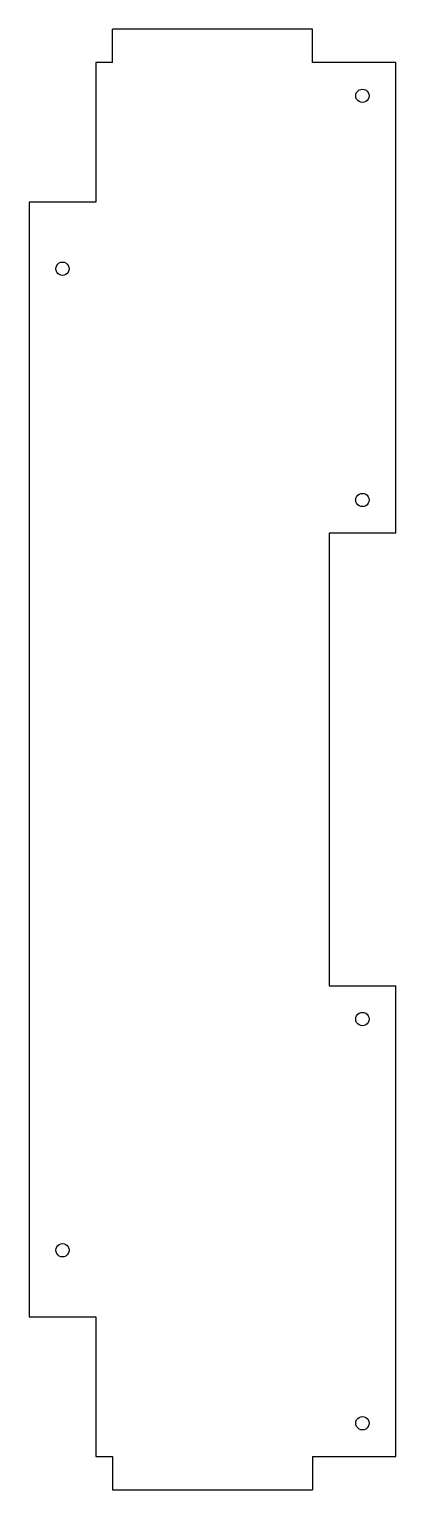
# Model space of a CAD drawing. Header units: metres. Extents: x 6512 to 6622, y 2933 to 3372.
import ezdxf

# ---------------------------------------------------------------- set-up
doc = ezdxf.new("R2010")
doc.units = ezdxf.units.M

msp = doc.modelspace()

# ---------------------------------------------------------------- linework, layer by layer
at = {"layer": 'GROUP0'}
for p, q in [((6597.28, 3372.13, 0), (6537.28, 3372.13, 0)), ((6537.28, 3362.13, 0), (6537.28, 3372.13, 0)), ((6597.28, 3362.13, 0), (6597.28, 3372.13, 0)), ((6537.28, 3362.13, 0), (6532.28, 3362.13, 0)), ((6532.28, 3362.13, 0), (6532.28, 3320.13, 0)), ((6622.28, 3362.13, 0), (6597.28, 3362.13, 0)), ((6622.28, 3220.63, 0), (6622.28, 3362.13, 0)), ((6611.28, 3353.87, 0), (6611.76, 3354.06, 0)), ((6611.76, 3354.06, 0), (6612.28, 3354.13, 0)), ((6612.28, 3354.13, 0), (6612.8, 3354.06, 0)), ((6612.8, 3354.06, 0), (6613.28, 3353.87, 0)), ((6610.28, 3352.13, 0), (6610.35, 3352.65, 0)), ((6610.35, 3351.62, 0), (6610.28, 3352.13, 0)), ((6610.35, 3352.65, 0), (6610.55, 3353.13, 0)), ((6610.55, 3351.13, 0), (6610.35, 3351.62, 0)), ((6610.55, 3353.13, 0), (6610.87, 3353.55, 0)), ((6610.87, 3350.72, 0), (6610.55, 3351.13, 0)), ((6610.87, 3353.55, 0), (6611.28, 3353.87, 0)), ((6611.28, 3350.4, 0), (6610.87, 3350.72, 0)), ((6611.76, 3350.2, 0), (6611.28, 3350.4, 0)), ((6612.28, 3350.13, 0), (6611.76, 3350.2, 0)), ((6612.8, 3350.2, 0), (6612.28, 3350.13, 0)), ((6613.28, 3350.4, 0), (6612.8, 3350.2, 0)), ((6613.28, 3353.87, 0), (6613.69, 3353.55, 0)), ((6613.69, 3350.72, 0), (6613.28, 3350.4, 0)), ((6613.69, 3353.55, 0), (6614.01, 3353.13, 0)), ((6614.01, 3351.13, 0), (6613.69, 3350.72, 0)), ((6614.01, 3353.13, 0), (6614.21, 3352.65, 0)), ((6614.21, 3351.62, 0), (6614.01, 3351.13, 0)), ((6614.21, 3352.65, 0), (6614.28, 3352.13, 0)), ((6614.28, 3352.13, 0), (6614.21, 3351.62, 0)), ((6532.28, 3320.13, 0), (6512.28, 3320.13, 0)), ((6512.28, 3320.13, 0), (6512.28, 2985.13, 0)), ((6520.55, 3301.13, 0), (6520.87, 3301.55, 0)), ((6520.87, 3301.55, 0), (6521.28, 3301.87, 0)), ((6521.28, 3301.87, 0), (6521.76, 3302.07, 0)), ((6521.76, 3302.07, 0), (6522.28, 3302.13, 0)), ((6522.28, 3302.13, 0), (6522.8, 3302.07, 0)), ((6522.8, 3302.07, 0), (6523.28, 3301.87, 0)), ((6523.28, 3301.87, 0), (6523.69, 3301.55, 0)), ((6523.69, 3301.55, 0), (6524.01, 3301.13, 0)), ((6520.28, 3300.13, 0), (6520.35, 3300.65, 0)), ((6520.35, 3299.62, 0), (6520.28, 3300.13, 0)), ((6520.35, 3300.65, 0), (6520.55, 3301.13, 0)), ((6520.55, 3299.13, 0), (6520.35, 3299.62, 0)), ((6520.87, 3298.72), (6520.55, 3299.13, 0)), ((6521.28, 3298.4, 0), (6520.87, 3298.72)), ((6521.76, 3298.2, 0), (6521.28, 3298.4, 0)), ((6522.28, 3298.13, 0), (6521.76, 3298.2, 0)), ((6522.8, 3298.2, 0), (6522.28, 3298.13, 0)), ((6523.28, 3298.4, 0), (6522.8, 3298.2, 0)), ((6523.69, 3298.72, 0), (6523.28, 3298.4, 0)), ((6524.01, 3299.13, 0), (6523.69, 3298.72, 0)), ((6524.01, 3301.13, 0), (6524.21, 3300.65, 0)), ((6524.21, 3299.62, 0), (6524.01, 3299.13, 0)), ((6524.21, 3300.65, 0), (6524.28, 3300.13, 0)), ((6524.28, 3300.13, 0), (6524.21, 3299.62, 0)), ((6610.28, 3230.63, 0), (6610.35, 3231.15, 0)), ((6610.35, 3231.15, 0), (6610.55, 3231.63, 0)), ((6610.55, 3231.63, 0), (6610.87, 3232.05, 0)), ((6610.87, 3232.05, 0), (6611.28, 3232.37, 0)), ((6611.28, 3232.37, 0), (6611.76, 3232.57, 0)), ((6611.76, 3232.57, 0), (6612.28, 3232.63, 0)), ((6612.28, 3232.63, 0), (6612.8, 3232.57, 0)), ((6612.8, 3232.57, 0), (6613.28, 3232.37, 0)), ((6613.28, 3232.37, 0), (6613.69, 3232.05, 0)), ((6613.69, 3232.05, 0), (6614.01, 3231.63, 0)), ((6614.01, 3231.63, 0), (6614.21, 3231.15, 0)), ((6614.21, 3231.15, 0), (6614.28, 3230.63, 0)), ((6610.35, 3230.12, 0), (6610.28, 3230.63, 0)), ((6610.55, 3229.63, 0), (6610.35, 3230.12, 0)), ((6610.87, 3229.22, 0), (6610.55, 3229.63, 0)), ((6611.28, 3228.9, 0), (6610.87, 3229.22, 0)), ((6611.76, 3228.7, 0), (6611.28, 3228.9, 0)), ((6612.28, 3228.63, 0), (6611.76, 3228.7, 0)), ((6612.8, 3228.7, 0), (6612.28, 3228.63, 0)), ((6613.28, 3228.9, 0), (6612.8, 3228.7, 0)), ((6613.69, 3229.22, 0), (6613.28, 3228.9, 0)), ((6614.01, 3229.63, 0), (6613.69, 3229.22, 0)), ((6614.21, 3230.12, 0), (6614.01, 3229.63, 0)), ((6614.28, 3230.63, 0), (6614.21, 3230.12, 0)), ((6602.28, 3220.63, 0), (6602.28, 3084.63, 0)), ((6622.28, 3220.63, 0), (6602.28, 3220.63, 0)), ((6602.28, 3084.63, 0), (6622.28, 3084.63, 0)), ((6622.28, 2943.13, 0), (6622.28, 3084.63, 0)), ((6610.28, 3074.63, 0), (6610.35, 3075.15, 0)), ((6610.35, 3074.12, 0), (6610.28, 3074.63, 0)), ((6610.35, 3075.15, 0), (6610.55, 3075.63, 0)), ((6610.55, 3073.63, 0), (6610.35, 3074.12, 0)), ((6610.55, 3075.63, 0), (6610.87, 3076.05, 0)), ((6610.87, 3073.22, 0), (6610.55, 3073.63, 0)), ((6610.87, 3076.05, 0), (6611.28, 3076.37, 0)), ((6611.28, 3072.9, 0), (6610.87, 3073.22, 0)), ((6611.28, 3076.37, 0), (6611.76, 3076.57, 0)), ((6611.76, 3076.57, 0), (6612.28, 3076.63, 0)), ((6612.28, 3076.63, 0), (6612.8, 3076.57, 0)), ((6612.8, 3076.57, 0), (6613.28, 3076.37, 0)), ((6613.28, 3076.37, 0), (6613.69, 3076.05, 0)), ((6613.69, 3073.22, 0), (6613.28, 3072.9, 0)), ((6613.69, 3076.05, 0), (6614.01, 3075.63, 0)), ((6614.01, 3073.63, 0), (6613.69, 3073.22, 0)), ((6614.01, 3075.63, 0), (6614.21, 3075.15, 0)), ((6614.21, 3074.12, 0), (6614.01, 3073.63, 0)), ((6614.21, 3075.15, 0), (6614.28, 3074.63, 0)), ((6614.28, 3074.63, 0), (6614.21, 3074.12, 0)), ((6611.76, 3072.7, 0), (6611.28, 3072.9, 0)), ((6612.28, 3072.63, 0), (6611.76, 3072.7, 0)), ((6612.8, 3072.7, 0), (6612.28, 3072.63, 0)), ((6613.28, 3072.9, 0), (6612.8, 3072.7, 0)), ((6520.28, 3005.13, 0), (6520.35, 3005.65, 0)), ((6520.35, 3004.61, 0), (6520.28, 3005.13, 0)), ((6520.35, 3005.65, 0), (6520.55, 3006.13, 0)), ((6520.55, 3004.13, 0), (6520.35, 3004.61, 0)), ((6520.55, 3006.13, 0), (6520.87, 3006.55, 0)), ((6520.87, 3003.72, 0), (6520.55, 3004.13, 0)), ((6520.87, 3006.55, 0), (6521.28, 3006.86, 0)), ((6521.28, 3003.4, 0), (6520.87, 3003.72, 0)), ((6521.28, 3006.86, 0), (6521.76, 3007.06, 0)), ((6521.76, 3003.2, 0), (6521.28, 3003.4, 0)), ((6521.76, 3007.06, 0), (6522.28, 3007.13, 0)), ((6522.28, 3003.13, 0), (6521.76, 3003.2, 0)), ((6522.28, 3007.13, 0), (6522.8, 3007.06, 0)), ((6522.8, 3003.2, 0), (6522.28, 3003.13, 0)), ((6522.8, 3007.06, 0), (6523.28, 3006.86, 0)), ((6523.28, 3003.4, 0), (6522.8, 3003.2, 0)), ((6523.28, 3006.86, 0), (6523.69, 3006.55, 0)), ((6523.69, 3003.72, 0), (6523.28, 3003.4, 0)), ((6523.69, 3006.55, 0), (6524.01, 3006.13, 0)), ((6524.01, 3004.13, 0), (6523.69, 3003.72, 0)), ((6524.01, 3006.13, 0), (6524.21, 3005.65, 0)), ((6524.21, 3004.61, 0), (6524.01, 3004.13, 0)), ((6524.21, 3005.65, 0), (6524.28, 3005.13, 0)), ((6524.28, 3005.13, 0), (6524.21, 3004.61, 0)), ((6512.28, 2985.13, 0), (6532.28, 2985.13, 0)), ((6532.28, 2985.13, 0), (6532.28, 2943.13, 0)), ((6610.55, 2954.13, 0), (6610.87, 2954.55, 0)), ((6610.87, 2954.55, 0), (6611.28, 2954.87, 0)), ((6611.28, 2954.87, 0), (6611.76, 2955.06, 0)), ((6611.76, 2955.06, 0), (6612.28, 2955.13, 0)), ((6612.28, 2955.13, 0), (6612.8, 2955.06, 0)), ((6612.8, 2955.06, 0), (6613.28, 2954.87, 0)), ((6613.28, 2954.87, 0), (6613.69, 2954.55, 0)), ((6613.69, 2954.55, 0), (6614.01, 2954.13, 0)), ((6610.28, 2953.13, 0), (6610.35, 2953.65, 0)), ((6610.35, 2952.62, 0), (6610.28, 2953.13, 0)), ((6610.35, 2953.65, 0), (6610.55, 2954.13, 0)), ((6610.55, 2952.13, 0), (6610.35, 2952.62, 0)), ((6610.87, 2951.72, 0), (6610.55, 2952.13, 0)), ((6611.28, 2951.4, 0), (6610.87, 2951.72, 0)), ((6611.76, 2951.2, 0), (6611.28, 2951.4, 0)), ((6612.28, 2951.13, 0), (6611.76, 2951.2, 0)), ((6612.8, 2951.2, 0), (6612.28, 2951.13, 0)), ((6613.28, 2951.4, 0), (6612.8, 2951.2, 0)), ((6613.69, 2951.72, 0), (6613.28, 2951.4, 0)), ((6614.01, 2952.13, 0), (6613.69, 2951.72, 0)), ((6614.01, 2954.13, 0), (6614.21, 2953.65, 0)), ((6614.21, 2952.62, 0), (6614.01, 2952.13, 0)), ((6614.21, 2953.65, 0), (6614.28, 2953.13, 0)), ((6614.28, 2953.13, 0), (6614.21, 2952.62, 0)), ((6532.28, 2943.13, 0), (6537.28, 2943.13, 0)), ((6537.28, 2943.13, 0), (6537.28, 2933.13, 0)), ((6597.28, 2943.13, 0), (6597.28, 2933.13, 0)), ((6597.28, 2943.13, 0), (6622.28, 2943.13, 0)), ((6537.28, 2933.13, 0), (6597.28, 2933.13, 0))]:
    msp.add_line(p, q, dxfattribs=at)

doc.saveas('drawing.dxf')
